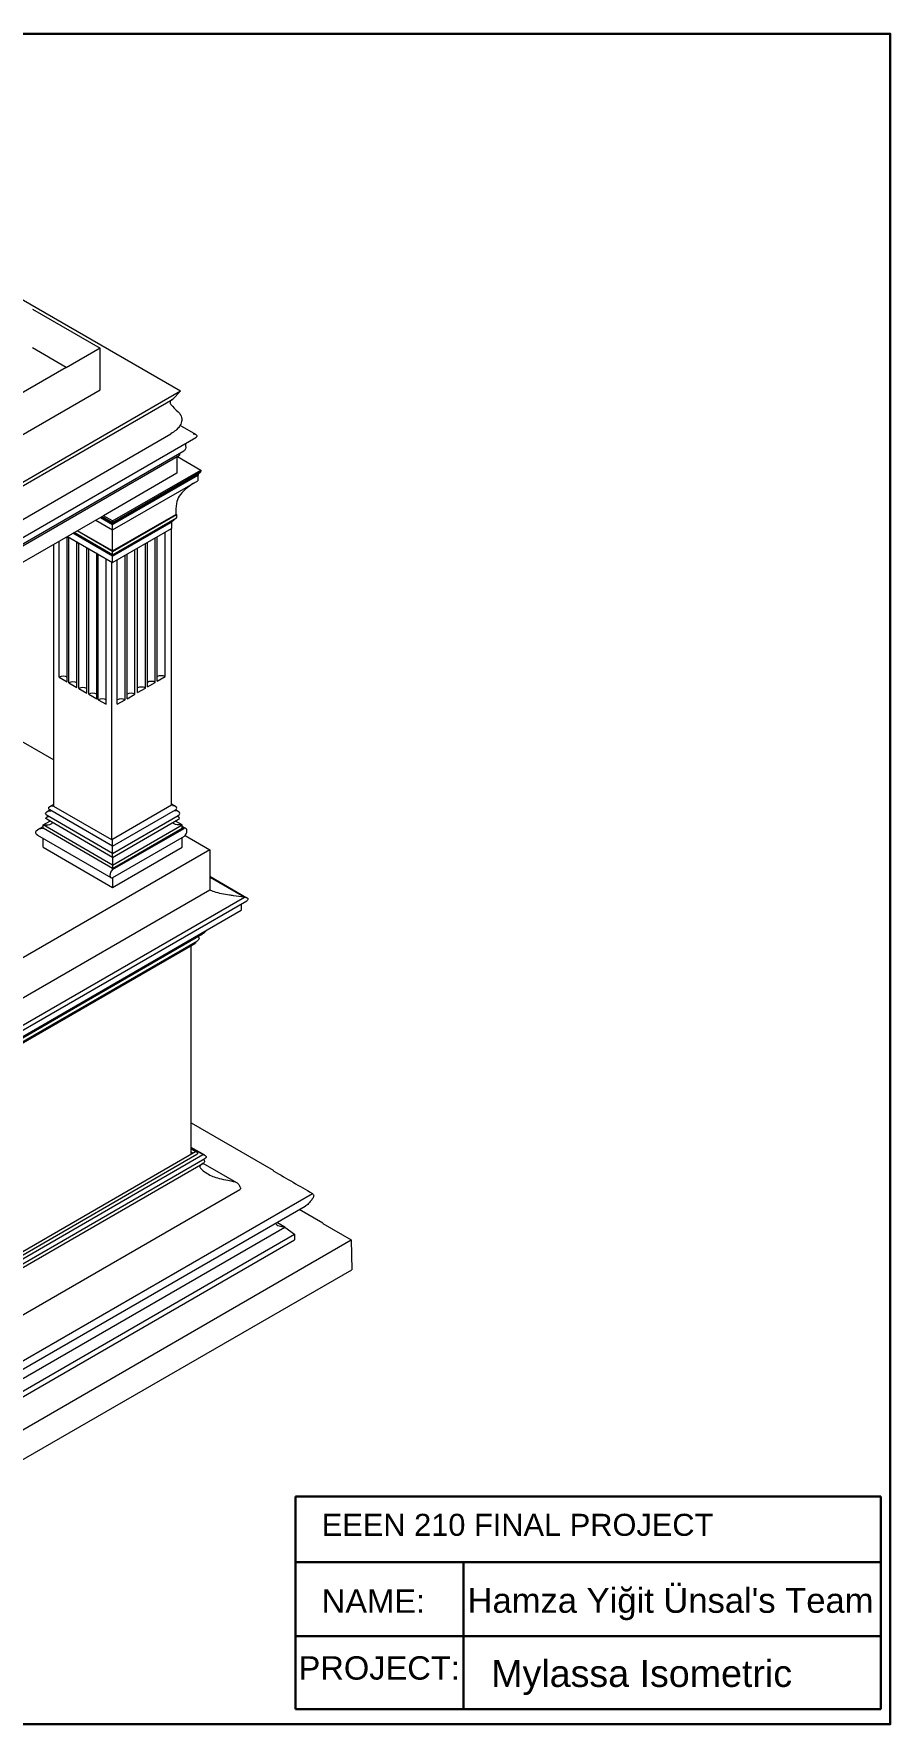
# Model space of a CAD drawing. Header units: millimetres. Extents: x 0 to 319, y 0 to 231.
# Drawn here: x 202 to 319, y 0 to 231 of the extents above; entities that cross this region are included whole.
import ezdxf

# ---------------------------------------------------------------- set-up
doc = ezdxf.new("R2010")
doc.units = ezdxf.units.MM
doc.layers.get('0').update_dxf_attribs({"lineweight": 9})
doc.layers.add('11-Template', color=30, linetype='Continuous', lineweight=30)
doc.styles.get("Standard").update_dxf_attribs({"font": 'arial.ttf'})

msp = doc.modelspace()

# ---------------------------------------------------------------- linework, layer by layer
at = {"color": 0, "linetype": 'Continuous', "lineweight": 0, "extrusion": (-5.55112e-17, 0.816497, 0.57735)}
for p, q in [((150.28, 223.6), (222.01, 182.19)), ((201.78, 193.36), (211.02, 188.03)), ((206.4, 185.42), (201.78, 188.09)), ((211.02, 188.03), (206.4, 185.37)), ((211.02, 182.36), (211.02, 188.03)), ((206.4, 185.42), (150.28, 153.02)), ((206.4, 185.37), (206.4, 185.42)), ((150.28, 140.77), (222.01, 182.19)), ((150.28, 140.27), (220.97, 181.08)), ((221.29, 181.39), (220.97, 181.08)), ((222.01, 182.19), (221.29, 181.39)), ((150.28, 135.68), (220.7, 176.34)), ((150.28, 133.21), (224.1, 175.83)), ((224.1, 176.25), (221.95, 177.49)), ((222.21, 177.21), (222.23, 177.22)), ((150.28, 132.33), (222.45, 174)), ((150.28, 132.06), (221.89, 173.41)), ((221.89, 173.68), (221.89, 173.41)), ((212.73, 164.43), (224.77, 171.38)), ((212.73, 164.22), (224.77, 171.17)), ((221.5, 173.18), (221.5, 170.94)), ((221.58, 173.22), (224.77, 171.38)), ((224.77, 171.38), (224.77, 171.17)), ((212.73, 164.09), (224.41, 170.83)), ((212.73, 163.95), (224.41, 170.7)), ((212.73, 163.21), (224.36, 169.92)), ((221.5, 170.94), (217.03, 168.35)), ((224.36, 170.66), (224.36, 169.92)), ((224.41, 170.83), (224.41, 170.7)), ((211.48, 165.15), (199.14, 158.02)), ((210.43, 164.54), (212.73, 163.21)), ((211.07, 164.91), (212.73, 163.95)), ((212.73, 164.09), (211.19, 164.98)), ((211.3, 165.05), (212.73, 164.22)), ((212.73, 164.43), (211.48, 165.15)), ((212.73, 160.26), (221.48, 165.31)), ((212.73, 160.33), (221.36, 165.31)), ((212.73, 159.79), (221.47, 164.84)), ((212.73, 164.22), (212.73, 164.43)), ((212.73, 159.61), (220.78, 164.25)), ((212.73, 163.95), (212.73, 164.09)), ((221.47, 164.84), (220.78, 164.25)), ((220.78, 164.25), (220.78, 163.41)), ((221.36, 165.38), (221.48, 165.31)), ((221.36, 165.37), (221.36, 165.31)), ((221.48, 165.31), (221.47, 164.84)), ((206.52, 142.45), (206.52, 162.28)), ((206.53, 162.29), (206.76, 162.15)), ((206.58, 162.32), (212.73, 158.76)), ((206.76, 142.31), (206.76, 162.15)), ((212.73, 159.61), (207.31, 162.74)), ((212.73, 159.79), (207.47, 162.83)), ((212.73, 160.26), (207.87, 163.06)), ((212.73, 160.33), (207.93, 163.1)), ((212.73, 163.21), (212.73, 163.95)), ((212.73, 158.76), (220.78, 163.41)), ((218.56, 142.37), (218.56, 162.13)), ((218.82, 142.52), (218.82, 162.28)), ((219.91, 143.15), (219.91, 162.91)), ((220.76, 125.58), (220.76, 163.4)), ((204.7, 125.43), (204.7, 161.23)), ((205.44, 143.07), (205.44, 161.66)), ((207.84, 161.53), (208.11, 161.37)), ((207.84, 141.68), (207.84, 161.53)), ((208.11, 141.53), (208.11, 161.37)), ((209.2, 160.75), (209.47, 160.59)), ((209.2, 140.9), (209.2, 160.75)), ((209.47, 140.75), (209.47, 160.59)), ((210.55, 159.96), (210.76, 159.84)), ((210.55, 140.12), (210.55, 159.96)), ((210.76, 140), (210.76, 159.84)), ((212.73, 160.33), (212.73, 160.39)), ((212.73, 159.79), (212.73, 160.26)), ((212.73, 159.61), (212.73, 159.79)), ((212.73, 158.76), (212.73, 159.61)), ((214.44, 139.99), (214.44, 159.75)), ((214.7, 140.14), (214.7, 159.9)), ((215.78, 140.77), (215.78, 160.53)), ((216.14, 140.97), (216.14, 160.73)), ((217.22, 141.6), (217.22, 161.36)), ((217.48, 141.75), (217.48, 161.5)), ((211.85, 159.21), (212.61, 158.78)), ((211.85, 139.37), (211.85, 159.21)), ((212.61, 158.78), (212.66, 158.81)), ((212.61, 120.87), (212.61, 158.78)), ((213.36, 139.37), (213.36, 159.12)), ((205.44, 143.07), (206.52, 142.45)), ((206.76, 142.31), (207.84, 141.68)), ((208.11, 141.53), (209.2, 140.9)), ((216.14, 140.97), (217.22, 141.6)), ((217.48, 141.75), (218.56, 142.37)), ((218.82, 142.52), (219.91, 143.15)), ((209.47, 140.75), (210.55, 140.12)), ((210.76, 140), (211.85, 139.37)), ((213.36, 139.37), (214.44, 139.99)), ((214.7, 140.14), (215.78, 140.77)), ((198.99, 135.08), (204.7, 131.78)), ((203.77, 124.72), (204.15, 124.94)), ((204.15, 125.41), (204.7, 125.73)), ((212.73, 119.98), (204.15, 124.94)), ((212.61, 120.87), (204.7, 125.43)), ((220.76, 125.58), (212.61, 120.87)), ((212.73, 119.98), (221.31, 124.94)), ((221.31, 125.41), (220.76, 125.73)), ((221.69, 124.72), (221.32, 124.94)), ((202.51, 122.27), (203.22, 122.68)), ((203.22, 122.89), (204.14, 123.42)), ((203.22, 122.44), (203.22, 122.89)), ((212.73, 117.4), (203.22, 122.89)), ((212.73, 116.95), (203.22, 122.44)), ((203.72, 123.98), (203.9, 124.09)), ((212.73, 118.46), (203.72, 123.67)), ((212.73, 118.99), (203.77, 124.16)), ((212.73, 118.99), (221.69, 124.16)), ((212.73, 118.46), (221.75, 123.67)), ((212.73, 117.4), (222.24, 122.89)), ((212.73, 116.95), (222.24, 122.44)), ((222.24, 122.89), (221.32, 123.42)), ((221.75, 123.98), (221.56, 124.09)), ((222.24, 122.44), (222.24, 122.89)), ((222.73, 122.4), (222.24, 122.68)), ((212.51, 115.67), (202.51, 121.44)), ((203.22, 119.84), (203.22, 121.03)), ((212.73, 116.78), (222.5, 122.42)), ((222.5, 121.29), (212.73, 115.65)), ((212.73, 119.98), (212.73, 120.79)), ((222.24, 119.84), (222.24, 121.14)), ((222.63, 121.43), (226, 119.48)), ((226, 119.48), (150.28, 75.76)), ((212.73, 118.99), (212.73, 119.95)), ((212.73, 118.46), (212.73, 118.99)), ((226, 119.48), (226, 114.02)), ((212.73, 117.4), (212.73, 116.95)), ((212.73, 116.78), (212.73, 116.95)), ((212.73, 115.65), (212.73, 114.35)), ((226, 115.88), (231.09, 112.94)), ((226, 115.76), (230.73, 113.03)), ((150.28, 70.3), (226, 114.02)), ((150.28, 70.3), (226, 114.02)), ((150.28, 66.58), (230.73, 113.03)), ((150.28, 65.88), (231.09, 112.53)), ((150.28, 65.04), (230.29, 111.23)), ((230.29, 112.07), (230.29, 111.23)), ((150.28, 64.84), (225.03, 107.99)), ((150.28, 64.32), (224.32, 107.06)), ((150.28, 64.13), (223.97, 106.68)), ((223.46, 77.89), (223.46, 106.38)), ((223.46, 82.17), (234.69, 75.69)), ((225.35, 77.74), (223.46, 78.83)), ((225.06, 77.83), (223.46, 78.75)), ((224.25, 78.18), (223.46, 78.63)), ((224.07, 78.24), (223.46, 78.58)), ((187.6, 57.18), (224.07, 78.24)), ((187.6, 56.73), (224.25, 77.89)), ((187.6, 56.2), (225.06, 77.83)), ((187.6, 55.51), (225.35, 77.3)), ((187.6, 54.97), (225.06, 76.61)), ((223.72, 78.03), (223.46, 78.18)), ((229.69, 74), (225.12, 76.64)), ((150.58, 27.16), (230.1, 73.07)), ((155.87, 23.93), (240.04, 72.53)), ((150.58, 19.71), (239.04, 70.79)), ((241.47, 68.45), (238.24, 70.32)), ((150.58, 18.47), (236.27, 67.94)), ((236.27, 67.94), (235.19, 68.56)), ((236.27, 67.94), (237.6, 66.96)), ((241.47, 68.45), (241.47, 68.42)), ((241.47, 68.42), (245.35, 66.17)), ((150.58, 16.72), (237.6, 66.96)), ((150.58, 15.94), (237.6, 66.18)), ((150.58, 11.45), (245.35, 66.17)), ((237.6, 66.96), (237.6, 66.18)), ((245.35, 66.17), (245.4, 62.11)), ((150.58, 7.36), (245.4, 62.11))]:
    msp.add_line(p, q, dxfattribs=at)
for p, q in [((150.28, 147.29), (211.02, 182.36)), ((217.03, 168.35), (211.48, 165.15)), ((203.22, 119.84), (212.73, 114.35)), ((212.73, 114.35), (222.24, 119.84))]:
    msp.add_line(p, q)
at = {"color": 0, "linetype": 'Continuous', "lineweight": 0, "extrusion": (-5.37008e-17, 1.66533e-16, -1)}
msp.add_ellipse((207.3, 161.84), major_axis=(0.767, 0), ratio=0.57735, start_param=-2.356125, end_param=-2.259639, dxfattribs=at)
at = {"color": 0, "linetype": 'Continuous', "lineweight": 0, "extrusion": (5.39246e-17, 1.66533e-16, -1)}
msp.add_ellipse((207.3, 161.84), major_axis=(-0.767, 0), ratio=0.57735, start_param=-2.45275, end_param=-2.356224, dxfattribs=at)
at = {"color": 0, "linetype": 'Continuous', "lineweight": 0, "extrusion": (7.52591e-17, -1.35031e-29, -1)}
msp.add_ellipse((208.65, 161.06), major_axis=(0.767, 0), ratio=0.57735, start_param=-2.356175, end_param=-2.259639, dxfattribs=at)
at = {"color": 0, "linetype": 'Continuous', "lineweight": 0, "extrusion": (3.5987e-17, -1.11022e-16, -1)}
msp.add_ellipse((208.65, 161.06), major_axis=(-0.767, 0), ratio=0.57735, start_param=-2.45275, end_param=-2.356175, dxfattribs=at)
at = {"color": 0, "linetype": 'Continuous', "lineweight": 0, "extrusion": (-1.44288e-17, 2.77556e-16, -1)}
msp.add_ellipse((210.01, 160.28), major_axis=(0.767, 0), ratio=0.57735, start_param=-2.356224, end_param=-2.259639, dxfattribs=at)
at = {"color": 0, "linetype": 'Continuous', "lineweight": 0, "extrusion": (5.39246e-17, 1.11022e-16, -1)}
msp.add_ellipse((210.01, 160.28), major_axis=(-0.767, 0), ratio=0.57735, start_param=-2.45275, end_param=-2.356125, dxfattribs=at)
at = {"color": 0, "linetype": 'Continuous', "lineweight": 0, "extrusion": (5.22261e-17, 1.11022e-16, -1)}
msp.add_ellipse((211.31, 159.53), major_axis=(0.767, 0), ratio=0.57735, start_param=-2.356272, end_param=-2.259639, dxfattribs=at)
at = {"color": 0, "linetype": 'Continuous', "lineweight": 0, "extrusion": (-3.57632e-17, -1.11022e-16, -1)}
msp.add_ellipse((211.31, 159.53), major_axis=(-0.767, 0), ratio=0.57735, start_param=-2.45275, end_param=-2.356077, dxfattribs=at)
at = {"color": 0, "linetype": 'Continuous', "lineweight": 0}
for centre, major_axis, start_param, end_param in [((205.98, 142.76), (-0.767, 0), -2.356128, -0.785371), ((219.36, 142.84), (-0.767, 0), -2.356194, -0.785398), ((207.3, 142), (-0.767, 0), -2.356224, -0.785468), ((208.65, 141.21), (-0.767, 0), -2.356175, -0.785418), ((210.01, 140.43), (-0.767, 0), -2.356125, -0.785368), ((215.24, 140.46), (-0.767, 0), -2.356194, -0.785398), ((216.68, 141.29), (-0.767, 0), -2.356194, -0.785398), ((218.02, 142.06), (-0.767, 0), -2.356194, -0.785398), ((211.31, 139.68), (-0.767, 0), -2.356077, -0.785321), ((213.9, 139.68), (-0.767, 0), -2.356194, -0.785398), ((220.91, 125.17), (-0.575, 0), 2.356194, 4.712389), ((221.21, 124.44), (0.689, 0), -0.785398, 1.570796), ((221.48, 123.82), (-0.383, 0), 2.356194, 4.668458), ((222.24, 121.86), (-1.01, 0), -1.832443, -1.570796), ((222.37, 121.78), (0.357, 0.619), -2.094548, 0.523752), ((212.86, 116.29), (-0.357, -0.619), -2.094548, 0.523752)]:
    msp.add_ellipse(centre, major_axis=major_axis, ratio=0.57735, start_param=start_param, end_param=end_param, dxfattribs=at)
at = {"color": 0, "linetype": 'Continuous', "lineweight": 0, "extrusion": (-7.76119e-17, -7.82606e-33, -1)}
msp.add_ellipse((204.26, 124.44), major_axis=(0.689, 0), ratio=0.57735, start_param=2.356194, end_param=4.712389, dxfattribs=at)
at = {"color": 0, "linetype": 'Continuous', "lineweight": 0, "extrusion": (-3.30453e-17, -1.66533e-16, -1)}
msp.add_ellipse((204.56, 125.17), major_axis=(0.575, 0), ratio=0.57735, start_param=2.356194, end_param=4.712389, dxfattribs=at)
at = {"color": 0, "linetype": 'Continuous', "lineweight": 0, "extrusion": (-3.2095e-17, -1.66533e-16, -1)}
msp.add_ellipse((203.22, 121.86), major_axis=(1.01, 0), ratio=0.57735, start_param=2.356194, end_param=4.712389, dxfattribs=at)
at = {"color": 0, "linetype": 'Continuous', "lineweight": 0, "extrusion": (4.2552e-17, -5.55112e-17, -1)}
msp.add_ellipse((203.99, 123.82), major_axis=(0.383, 0), ratio=0.57735, start_param=2.356194, end_param=4.668458, dxfattribs=at)
at = {"color": 0, "linetype": 'Continuous', "lineweight": 0, "extrusion": (5.06234e-17, 1.66533e-16, -1)}
msp.add_ellipse((230.73, 112.74), major_axis=(-0.506, 0), ratio=0.57735, start_param=1.570796, end_param=3.926991, dxfattribs=at)
at = {"color": 0, "linetype": 'Continuous', "lineweight": 0}
for points, knots in [([(220.97, 181.08), (220.85, 181), (220.73, 180.92), (220.62, 180.79), (220.6, 180.75), (220.57, 180.67), (220.57, 180.63), (220.59, 180.52), (220.61, 180.47), (220.69, 180.33), (220.76, 180.24), (221.22, 179.73), (221.64, 179.44), (222.01, 178.97), (222.11, 178.8), (222.2, 178.38), (222.19, 178.19), (222.1, 177.76), (221.98, 177.52), (221.56, 176.94), (221.19, 176.66), (220.7, 176.34)], [0, 0, 0, 0, 0.549558, 0.549558, 0.812122, 0.812122, 1.06317, 1.06317, 1.422836, 1.422836, 1.93394, 1.93394, 3.260195, 3.260195, 3.800307, 3.800307, 4.250777, 4.250777, 4.833408, 4.833408, 5.8255, 5.8255, 5.8255, 5.8255]), ([(223.74, 176.34), (223.74, 176.34), (223.74, 176.34), (223.79, 176.34), (223.84, 176.33), (223.95, 176.31), (224, 176.3), (224.09, 176.26), (224.13, 176.23), (224.19, 176.18), (224.22, 176.15), (224.24, 176.1), (224.25, 176.07), (224.25, 176.01), (224.24, 175.99), (224.21, 175.93), (224.18, 175.9), (224.14, 175.86), (224.12, 175.85), (224.1, 175.83)], [-0.0013, -0.0013, -0.0013, -0.0013, 0, 0, 0.186906, 0.186906, 0.370198, 0.370198, 0.557282, 0.557282, 0.6899, 0.6899, 0.8087, 0.8087, 0.933537, 0.933537, 1.086637, 1.086637, 1.169846, 1.169846, 1.169846, 1.169846]), ([(222.71, 174.68), (222.71, 174.55), (222.72, 174.41), (222.67, 174.23), (222.64, 174.17), (222.55, 174.07), (222.5, 174.03), (222.45, 174)], [0, 0, 0, 0, 0.576676, 0.576676, 0.883167, 0.883167, 1.157637, 1.157637, 1.157637, 1.157637]), ([(222.83, 175.1), (222.79, 175.07), (222.76, 175.03), (222.71, 174.96), (222.7, 174.92), (222.69, 174.81), (222.7, 174.75), (222.71, 174.68)], [2.585488, 2.585488, 2.585488, 2.585488, 3.03044, 3.03044, 3.434137, 3.434137, 3.956472, 3.956472, 3.956472, 3.956472]), ([(224.68, 171.12), (224.68, 171.11), (224.69, 171.11), (224.69, 171.09), (224.69, 171.08), (224.69, 171.07), (224.69, 171.06), (224.68, 171.04), (224.67, 171.03), (224.64, 171), (224.61, 170.98), (224.52, 170.91), (224.49, 170.89), (224.41, 170.83)], [0.0869419, 0.0869419, 0.0869419, 0.0869419, 0.1114326, 0.1114326, 0.1628867, 0.1628867, 0.1958045, 0.1958045, 0.2296302, 0.2296302, 0.29948, 0.29948, 0.4602093, 0.4602093, 0.4602093, 0.4602093]), ([(223.76, 169.58), (222.96, 169.01), (222.24, 168.46), (221.64, 167.51), (221.53, 167.17), (221.37, 166.35), (221.37, 165.86), (221.36, 165.37)], [0.444803, 0.444803, 0.444803, 0.444803, 4.177183, 4.177183, 6.082557, 6.082557, 8.592218, 8.592218, 8.592218, 8.592218]), ([(212.73, 164.09), (212.73, 164.09), (212.73, 164.1), (212.73, 164.12), (212.73, 164.12), (212.73, 164.14), (212.73, 164.15), (212.73, 164.16), (212.73, 164.17), (212.73, 164.19), (212.73, 164.21), (212.73, 164.22), (212.73, 164.22), (212.73, 164.22)], [0, 0, 0, 0, 0.1599088, 0.1599088, 0.5905119, 0.5905119, 0.726711, 0.726711, 0.8122869, 0.8122869, 0.8947162, 0.8947162, 0.8956219, 0.8956219, 0.8956219, 0.8956219]), ([(212.73, 160.39), (212.73, 161.13), (212.73, 161.87), (212.73, 162.6), (212.73, 162.79), (212.73, 163.08), (212.73, 163.15), (212.73, 163.21)], [0, 0, 0, 0, 3.182449, 3.182449, 4.6646, 4.6646, 5.949806, 5.949806, 5.949806, 5.949806]), ([(203.22, 122.89), (203.56, 122.9), (203.89, 122.9), (204.21, 122.97), (204.29, 122.99), (204.38, 123.05), (204.42, 123.08), (204.48, 123.15), (204.5, 123.18), (204.51, 123.21)], [0, 0, 0, 0, 1.203402, 1.203402, 1.59623, 1.59623, 1.832188, 1.832188, 1.965514, 1.965514, 1.965514, 1.965514]), ([(204.1, 123.96), (204.1, 123.96), (204.09, 123.96), (204.09, 123.97), (204.09, 123.97), (204.09, 123.97), (204.09, 123.97), (204.09, 123.98)], [0.06844348, 0.06844348, 0.06844348, 0.06844348, 0.08394515, 0.08394515, 0.0966827, 0.0966827, 0.10548621, 0.10548621, 0.10548621, 0.10548621]), ([(222.24, 122.89), (221.91, 122.9), (221.57, 122.9), (221.25, 122.97), (221.18, 122.99), (221.08, 123.05), (221.04, 123.08), (220.98, 123.15), (220.97, 123.18), (220.95, 123.21)], [0, 0, 0, 0, 1.203402, 1.203402, 1.59623, 1.59623, 1.832188, 1.832188, 1.965514, 1.965514, 1.965514, 1.965514]), ([(221.37, 123.96), (221.37, 123.96), (221.37, 123.96), (221.37, 123.97), (221.37, 123.97), (221.37, 123.97), (221.37, 123.97), (221.37, 123.98), (221.37, 123.98), (221.37, 123.98)], [0.13090762, 0.13090762, 0.13090762, 0.13090762, 0.14474234, 0.14474234, 0.15599817, 0.15599817, 0.167254, 0.167254, 0.1690782, 0.1690782, 0.1690782, 0.1690782]), ([(212.61, 119.06), (212.61, 119.06), (212.61, 119.06), (212.6, 119.06), (212.6, 119.06), (212.59, 119.06), (212.59, 119.06), (212.58, 119.06)], [0.01448681, 0.01448681, 0.01448681, 0.01448681, 0.02329032, 0.02329032, 0.03602787, 0.03602787, 0.05152954, 0.05152954, 0.05152954, 0.05152954]), ([(212.73, 118.46), (212.73, 118.43), (212.73, 118.39), (212.73, 118.29), (212.73, 118.23), (212.73, 118.13), (212.73, 118.08), (212.73, 117.93), (212.73, 117.83), (212.73, 117.62), (212.73, 117.51), (212.73, 117.4)], [0.614644, 0.614644, 0.614644, 0.614644, 0.761076, 0.761076, 1.035088, 1.035088, 1.434809, 1.434809, 2.229311, 2.229311, 3.154262, 3.154262, 3.154262, 3.154262]), ([(212.85, 119.06), (212.85, 119.06), (212.85, 119.06), (212.86, 119.06), (212.86, 119.06), (212.87, 119.06), (212.87, 119.06), (212.88, 119.06), (212.88, 119.06), (212.88, 119.06)], [0.07538314, 0.07538314, 0.07538314, 0.07538314, 0.07720734, 0.07720734, 0.08846318, 0.08846318, 0.09971901, 0.09971901, 0.11355373, 0.11355373, 0.11355373, 0.11355373]), ([(226, 114.02), (226.15, 113.95), (226.32, 113.88), (227.24, 113.58), (227.93, 113.46), (228.85, 113.32), (228.99, 113.3), (229.71, 113.19), (230.25, 113.11), (230.73, 113.03)], [0, 0, 0, 0, 0.597637, 0.597637, 1.895822, 1.895822, 2.144243, 2.144243, 2.712764, 2.712764, 2.712764, 2.712764]), ([(224, 106.88), (224, 106.88), (224, 106.88), (224.02, 106.86), (224.03, 106.84), (224.05, 106.82), (224.05, 106.8), (224.05, 106.77), (224.05, 106.76), (224.03, 106.73), (224.02, 106.71), (224, 106.7), (223.99, 106.69), (223.97, 106.68)], [0.10030185, 0.10030185, 0.10030185, 0.10030185, 0.10078594, 0.10078594, 0.10966421, 0.10966421, 0.11899881, 0.11899881, 0.12789886, 0.12789886, 0.13972102, 0.13972102, 0.14970007, 0.14970007, 0.14970007, 0.14970007]), ([(224.4, 107.63), (224.44, 107.59), (224.48, 107.55), (224.52, 107.47), (224.54, 107.43), (224.54, 107.35), (224.53, 107.31), (224.5, 107.23), (224.47, 107.19), (224.4, 107.12), (224.36, 107.09), (224.32, 107.06)], [0.03903986, 0.03903986, 0.03903986, 0.03903986, 0.04288932, 0.04288932, 0.04693648, 0.04693648, 0.05077634, 0.05077634, 0.0549956, 0.0549956, 0.05956911, 0.05956911, 0.05956911, 0.05956911]), ([(225.67, 108.56), (225.66, 108.55), (225.65, 108.54), (225.57, 108.47), (225.51, 108.41), (225.32, 108.23), (225.21, 108.09), (225.03, 107.99)], [0.008657, 0.008657, 0.008657, 0.008657, 0.00939126, 0.00939126, 0.01266764, 0.01266764, 0.01953013, 0.01953013, 0.01953013, 0.01953013]), ([(224.07, 78.24), (224.12, 78.23), (224.18, 78.21), (224.26, 78.18), (224.29, 78.16), (224.33, 78.11), (224.34, 78.09), (224.35, 78.05), (224.35, 78.03), (224.35, 77.99), (224.34, 77.98), (224.31, 77.94), (224.29, 77.92), (224.26, 77.9), (224.26, 77.89), (224.25, 77.89)], [0, 0, 0, 0, 0.201653, 0.201653, 0.3611565, 0.3611565, 0.4852475, 0.4852475, 0.5900198, 0.5900198, 0.7018515, 0.7018515, 0.8357645, 0.8357645, 0.8761604, 0.8761604, 0.8761604, 0.8761604]), ([(225.05, 76.6), (224.94, 76.53), (224.83, 76.46), (224.72, 76.35), (224.7, 76.32), (224.67, 76.26), (224.66, 76.23), (224.66, 76.15), (224.67, 76.1), (224.72, 76), (224.76, 75.94), (224.97, 75.72), (225.26, 75.52), (225.71, 75.22), (225.95, 75.07), (226.69, 74.73), (227.27, 74.55), (228.57, 74.3), (228.83, 74.26), (229.27, 74.17), (229.44, 74.12), (229.69, 74.01), (229.79, 73.94), (230, 73.73), (230.07, 73.59), (230.16, 73.4), (230.18, 73.34), (230.2, 73.25), (230.2, 73.22), (230.19, 73.17), (230.18, 73.15), (230.15, 73.11), (230.13, 73.09), (230.1, 73.08), (230.1, 73.08), (230.1, 73.07)], [-12.585209, -12.585209, -12.585209, -12.585209, -12.194714, -12.194714, -11.993225, -11.993225, -11.738047, -11.738047, -11.422315, -11.422315, -10.938778, -10.938778, -9.398743, -9.398743, -7.502502, -7.502502, -4.394782, -4.394782, -3.204254, -3.204254, -2.34464, -2.34464, -1.716171, -1.716171, -0.943163, -0.943163, -0.632565, -0.632565, -0.466925, -0.466925, -0.342886, -0.342886, -0.206631, -0.206631, -0.189804, -0.189804, -0.189804, -0.189804]), ([(225.06, 77.83), (225.15, 77.82), (225.23, 77.8), (225.36, 77.74), (225.4, 77.71), (225.47, 77.65), (225.49, 77.62), (225.51, 77.56), (225.51, 77.53), (225.5, 77.47), (225.49, 77.44), (225.45, 77.38), (225.42, 77.35), (225.38, 77.32), (225.36, 77.31), (225.35, 77.3)], [0, 0, 0, 0, 0.308274, 0.308274, 0.552384, 0.552384, 0.741321, 0.741321, 0.899554, 0.899554, 1.067616, 1.067616, 1.267467, 1.267467, 1.337357, 1.337357, 1.337357, 1.337357]), ([(225.13, 77.18), (225.16, 77.15), (225.19, 77.12), (225.25, 77.05), (225.27, 77.01), (225.29, 76.92), (225.29, 76.88), (225.26, 76.8), (225.24, 76.76), (225.18, 76.68), (225.13, 76.64), (225.06, 76.61)], [0.097737, 0.097737, 0.097737, 0.097737, 0.274566, 0.274566, 0.495946, 0.495946, 0.693102, 0.693102, 0.903572, 0.903572, 1.1693, 1.1693, 1.1693, 1.1693]), ([(240.04, 72.53), (240.09, 72.49), (240.13, 72.45), (240.18, 72.36), (240.2, 72.31), (240.21, 72.21), (240.2, 72.15), (240.15, 71.99), (240.09, 71.88), (239.91, 71.62), (239.77, 71.45), (239.44, 71.08), (239.36, 70.98), (239.1, 70.82), (239.07, 70.8), (239.04, 70.79)], [0, 0, 0, 0, 0.228657, 0.228657, 0.432154, 0.432154, 0.69079, 0.69079, 1.135152, 1.135152, 1.851837, 1.851837, 2.897646, 2.897646, 3.010725, 3.010725, 3.010725, 3.010725]), ([(234.98, 68.44), (235.03, 68.37), (235.08, 68.31), (235.25, 68.19), (235.36, 68.13), (235.71, 68.02), (235.99, 67.98), (236.27, 67.94)], [9.241574, 9.241574, 9.241574, 9.241574, 9.564256, 9.564256, 10.023348, 10.023348, 10.969216, 10.969216, 10.969216, 10.969216])]:
    msp.add_open_spline(points, degree=3, knots=knots, dxfattribs=at)
for points in [[(222.21, 177.21), (222.22, 177.21), (222.22, 177.22), (222.23, 177.22)], [(222.21, 175.47), (222.22, 175.47), (222.22, 175.46), (222.23, 175.46)], [(234.69, 75.69), (234.7, 75.66), (234.72, 75.62), (234.75, 75.58)], [(234.75, 75.58), (234.75, 75.58), (234.75, 75.58), (234.75, 75.58)], [(234.75, 75.58), (236.52, 74.56), (238.28, 73.55), (240.04, 72.53)], [(229.68, 72.83), (229.66, 72.81), (229.64, 72.78), (229.62, 72.76)]]:
    msp.add_open_spline(points, degree=3, dxfattribs=at)
at = {"layer": '11-Template'}
for p, q in [((237.72, 2.07), (237.72, 31.12)), ((237.72, 31.12), (317.72, 31.12)), ((317.72, 31.12), (317.72, 2.07)), ((317.72, 31.12), (317.72, 2.07)), ((237.72, 22.12), (317.72, 22.12)), ((260.7, 22.12), (260.7, 2.07)), ((237.72, 12.02), (317.72, 12.02)), ((237.72, 2.07), (317.72, 2.07))]:
    msp.add_line(p, q, dxfattribs=at)
msp.add_lwpolyline([(0, 0), (319, 0), (319, 231), (0, 231)], close=True, dxfattribs=at)

# ---------------------------------------------------------------- texts
for s, height, p in [('EEEN 210 FINAL PROJECT', 3.0107, (241.31, 25.74)), ("Hamza Yiğit Ünsal's Team", 3.3801, (261.24, 15.22)), ('NAME:', 3.192, (241.31, 15.22)), ('PROJECT:', 3.191, (238.14, 6.09)), ('Mylassa Isometric', 3.6792, (264.47, 5.09))]:
    msp.add_text(s, height=height, dxfattribs=at).set_placement(p)

doc.saveas('drawing.dxf')
